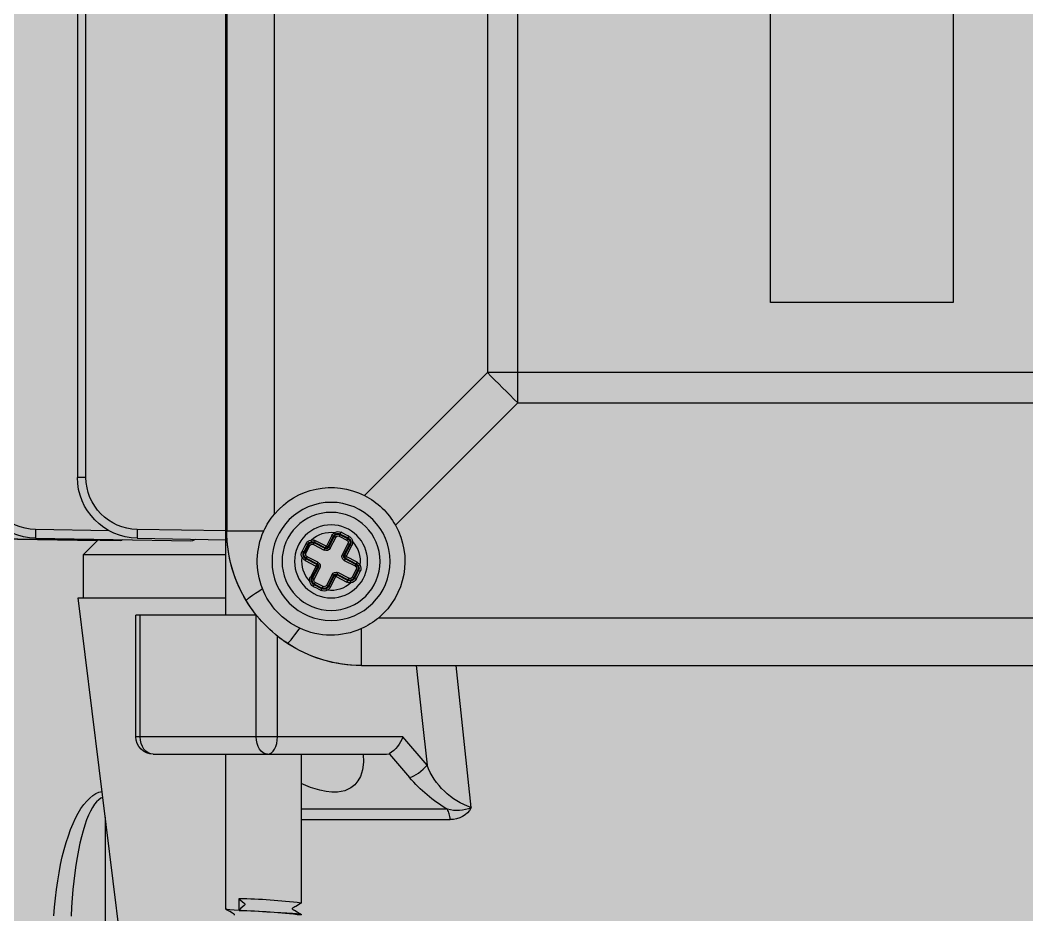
# Model space of a CAD drawing. Header units: millimetres. Extents: x -225363 to 347188, y -782467 to 813415.
# Drawn here: x 27700.3 to 27758.2, y 13016.4 to 13067.9 of the extents above; entities that cross this region are included whole.
import ezdxf

# ---------------------------------------------------------------- set-up
doc = ezdxf.new("R2010")
doc.units = ezdxf.units.MM
doc.layers.add('Xref SCN', color=8, linetype='Continuous', lineweight=0)
pattern_1 = [(197, (-1424125.8, -442865.07), (-126.479246, -237.872866), [95.25, -285.75]), (287, (-1424185.26, -442833.45), (237.872866, -126.479246), [95.25, -285.75])]

# ---------------------------------------------------------------- blocks, each defined once
blk = doc.blocks.new('Xref SCN')
at = {"layer": 'Xref SCN', "ltscale": 3}
h = blk.add_hatch(dxfattribs=at)
h.set_pattern_fill('CROSS', color=256, scale=30, angle=197)
h.set_pattern_definition(pattern_1)
edge = h.paths.add_edge_path()
edge.add_arc((2267.432, -6082.956), 1150, 110.637803, 180.385556)
edge.add_line((1117.459, -6090.695), (1124.354, -7115.455))
edge.add_arc((2274.328, -7107.717), 1150, 180.385556, 270.385556)
edge.add_line((2282.067, -8257.691), (21549.899, -8127.551))
edge.add_arc((21542.165, -6977.573), 1150.004, 270.385346, 360.440176)
edge.add_line((22692.135, -6968.738), (22692.169, -2095.909))
edge.add_arc((21542.203, -2104.748), 1150, 0.440393, 90.385556)
edge.add_line((21534.465, -954.774), (6081.873, -1059.019))
edge.add_arc((6089.609, -2208.997), 1150.004, 90.385414, 160.133168)
edge.add_arc((-23.552, -0.079), 5350, 290.637802, 340.133308, ccw=False)
edge = h.paths.add_edge_path()
edge.add_arc((21542.203, 18280.173), 1150, 0.440336, 104.369873, ccw=False)
edge.add_line((22692.169, 18289.011), (22692.169, 2403.988))
edge.add_arc((21542.203, 2395.15), 1150, -89.614444, 0.440336, ccw=False)
edge.add_line((21549.942, 1245.176), (6067.062, 1140.931))
edge.add_arc((6059.324, 2290.904), 1149.999, 200.637773, 270.385526, ccw=False)
edge.add_arc((-23.552, -0.079), 5350, 20.637803, 28.595288)
edge.add_arc((5234.302, 2862.396), 636.558, 160.1438, 208.307644, ccw=False)
edge.add_arc((7788.188, 2340.315), 3237.895, 44.330723, 166.819666, ccw=False)
edge.add_arc((13743.189, 8157.794), 5087.073, 224.330723, 255.064923)
edge.add_arc((13751.054, 8258.776), 5186.703, 255.268471, 275.82448)
edge.add_arc((13743.189, 8157.794), 5087.073, 276.028027, 352.804013)
edge.add_arc((13366.13, 8136.437), 5458.916, 353.522168, 372.961677)
edge.add_arc((13743.189, 8157.794), 5087.073, 13.679832, 75.726646)
edge.add_arc((16202.127, 17226.115), 4310.077, 184.542852, 253.768772, ccw=False)
edge.add_arc((12055.192, 16895.671), 150, 104.41774, 184.18014, ccw=False)
edge.add_line((12017.844, 17040.947), (21256.796, 19394.194))
h = blk.add_hatch(dxfattribs=at)
h.set_pattern_fill('CROSS', color=256, scale=30, angle=197)
h.set_pattern_definition(pattern_1)
edge = h.paths.add_edge_path()
edge.add_line((10158.252, 16567.292), (1851.339, 14451.443))
edge.add_arc((2136.746, 13337.423), 1150, 104.369873, 180.385556)
edge.add_line((986.773, 13329.684), (1035.387, 6105.34))
edge.add_arc((2185.361, 6113.079), 1150, 180.385556, 250.133309)
edge.add_arc((-23.552, -0.079), 5350, 54.441025, 70.133309, ccw=False)
edge.add_arc((3168.42, 4685.789), 343.181, 256.39429, 333.3422)
edge.add_arc((7788.188, 2340.315), 4837.895, 44.330723, 153.06453, ccw=False)
edge.add_arc((13743.189, 8157.794), 3487.073, 224.330723, 435.878782)
edge.add_arc((16212.731, 17236.67), 5922.692, 187.7158635, 254.1381203, ccw=False)
edge.add_arc((10541.851, 16468.338), 200, 187.63271, 187.71586, ccw=False)
edge.add_arc((10194.952, 16421.85), 150, 7.63271, 104.16209)
edge = h.paths.add_edge_path()
edge.add_arc((-13757.865, 9268.228), 1150, 104.359925, 180.440336)
edge.add_line((-14907.831, 9259.39), (-14907.831, 2149.033))
edge.add_arc((-13757.865, 2157.871), 1150, 180.440336, 270.385556)
edge.add_line((-13750.126, 1007.897), (-6128.957, 1058.86))
edge.add_arc((-6136.702, 2208.823), 1149.989, 270.385913, 340.133666)
edge.add_arc((-23.552, -0.08), 5350.001, 110.637805, 160.133312, ccw=False)
edge.add_arc((-2314.537, 6082.798), 1150, 290.637803, 360.385556)
edge.add_line((-1164.563, 6090.536), (-1205.642, 12195.067))
edge.add_arc((-2355.616, 12187.329), 1150, 0.385556, 104.359925)
edge.add_line((-2640.83, 13301.399), (-14043.079, 10382.298))
edge = h.paths.add_edge_path()
edge.add_line((-13750.103, -8364.83), (-2217.808, -8287.972))
edge.add_arc((-2225.558, -7138.01), 1149.988, 270.386102, 360.386102)
edge.add_line((-1075.596, -7130.26), (-1082.492, -6105.499))
edge.add_arc((-2232.466, -6113.237), 1150, 0.385556, 70.133309)
edge.add_arc((-23.552, -0.079), 5350, 200.637803, 250.133309, ccw=False)
edge.add_arc((-6106.429, -2291.064), 1150, 20.637803, 90.385556)
edge.add_line((-6114.167, -1141.09), (-13765.593, -1192.053))
edge.add_arc((-13757.843, -2342.015), 1149.988, 90.386136, 180.440991)
edge.add_line((-14907.797, -2350.866), (-14907.831, -7223.695))
edge.add_arc((-13757.865, -7214.856), 1150, 180.440393, 270.385556)
edge.add_arc((-13747.771, -8714.815), 349.993, 90.38185, 90.38556, ccw=False)
blk = doc.blocks.new('MB bom')
at = {"color": 8, "linetype": 'Continuous'}
for p, q in [((-199022.75, 638604.291), (-199022.75, 638721.161)), ((-199022.75, 638604.291), (-199022.75, 638694.727)), ((-199007.62, 638613.284), (-199007.62, 638690.176)), ((-199005.877, 638690.176), (-199005.877, 638613.284)), ((-199020.012, 638672.816), (-199020.011, 638605.266)), ((-198937.351, 638638.342), (-199001.851, 638638.341)), ((-199001.851, 638638.341), (-199001.851, 638627.841)), ((-199001.851, 638627.841), (-198937.351, 638627.842)), ((-199014.661, 638606.242), (-199007.62, 638613.284)), ((-199007.62, 638613.284), (-199005.877, 638613.284)), ((-199007.62, 638613.284), (-199007.403, 638613.065)), ((-199007.403, 638613.065), (-199007.185, 638612.847)), ((-199007.185, 638612.847), (-199006.968, 638612.629)), ((-199005.877, 638613.284), (-198933.324, 638613.284)), ((-199005.877, 638613.284), (-199005.877, 638611.54)), ((-199006.968, 638612.629), (-199006.75, 638612.41)), ((-199006.75, 638612.41), (-199006.532, 638612.192)), ((-199006.532, 638612.192), (-199006.313, 638611.975)), ((-199006.313, 638611.975), (-199006.095, 638611.757)), ((-199006.095, 638611.757), (-199005.877, 638611.54)), ((-199005.877, 638611.54), (-199012.957, 638604.46)), ((-198933.324, 638611.541), (-199005.877, 638611.54)), ((-199030.929, 638610.612), (-199027.304, 638610.228)), ((-199027.304, 638610.228), (-199022.75, 638609.746)), ((-199031.612, 638600.825), (-199031.612, 638609.4)), ((-199031.612, 638609.4), (-199031.531, 638609.393)), ((-199031.531, 638609.393), (-199031.45, 638609.381)), ((-199031.45, 638609.381), (-199031.372, 638609.365)), ((-199031.372, 638609.365), (-199031.296, 638609.345)), ((-199031.296, 638609.345), (-199031.223, 638609.322)), ((-199031.223, 638609.322), (-199031.154, 638609.296)), ((-199031.154, 638609.296), (-199031.088, 638609.266)), ((-199031.088, 638609.266), (-199031.027, 638609.233)), ((-199031.027, 638609.233), (-199031.027, 638600.825)), ((-199029.027, 638607.446), (-199028.938, 638607.582)), ((-199028.938, 638607.582), (-199028.837, 638607.716)), ((-199028.837, 638607.716), (-199028.725, 638607.843)), ((-199028.725, 638607.843), (-199028.606, 638607.96)), ((-199028.606, 638607.96), (-199028.484, 638608.064)), ((-199025.742, 638607.769), (-199028.484, 638608.064)), ((-199028.484, 638608.064), (-199026.851, 638606.663)), ((-199022.75, 638607.448), (-199025.742, 638607.769)), ((-199029.191, 638607.06), (-199029.155, 638607.181)), ((-199027.851, 638605.905), (-199029.191, 638607.06)), ((-199029.155, 638607.181), (-199029.1, 638607.311)), ((-199029.1, 638607.311), (-199029.027, 638607.446)), ((-199026.851, 638606.663), (-199026.851, 638599.458)), ((-199027.829, 638605.887), (-199027.851, 638605.905)), ((-199027.851, 638605.735), (-199027.829, 638605.887)), ((-199027.851, 638598.884), (-199027.851, 638605.735)), ((-199029.145, 638604.226), (-199029.395, 638604.09)), ((-199028.751, 638604.348), (-199029.145, 638604.226)), ((-199028.315, 638604.398), (-199028.751, 638604.348)), ((-199027.851, 638604.383), (-199028.315, 638604.398)), ((-199022.75, 638604.291), (-199020.623, 638604.291)), ((-199017.28, 638604.118), (-199017.725, 638603.889)), ((-199017.597, 638604.075), (-199017.329, 638604.215)), ((-199017.329, 638604.215), (-199017.32, 638604.197)), ((-199017.32, 638604.197), (-199017.311, 638604.18)), ((-199017.311, 638604.18), (-199017.303, 638604.164)), ((-199017.303, 638604.164), (-199017.296, 638604.15)), ((-199017.296, 638604.15), (-199017.289, 638604.137)), ((-199017.289, 638604.137), (-199017.285, 638604.128)), ((-199017.285, 638604.128), (-199017.282, 638604.121)), ((-199017.282, 638604.121), (-199017.28, 638604.118)), ((-199017.26, 638604.078), (-199017.28, 638604.118)), ((-199016.966, 638604.206), (-199017.012, 638604.117)), ((-199029.794, 638603.686), (-199029.957, 638603.334)), ((-199029.614, 638603.911), (-199029.794, 638603.686)), ((-199029.395, 638604.09), (-199029.614, 638603.911)), ((-199017.978, 638603.686), (-199017.88, 638603.671)), ((-199017.81, 638603.516), (-199017.85, 638603.496)), ((-199017.81, 638603.516), (-199017.722, 638603.562)), ((-199017.489, 638602.892), (-199017.81, 638603.516)), ((-199017.776, 638603.985), (-199017.597, 638604.075)), ((-199017.776, 638603.985), (-199017.767, 638603.967)), ((-199017.767, 638603.967), (-199017.758, 638603.95)), ((-199017.758, 638603.95), (-199017.749, 638603.934)), ((-199017.749, 638603.934), (-199017.742, 638603.92)), ((-199017.742, 638603.92), (-199017.735, 638603.908)), ((-199017.735, 638603.908), (-199017.73, 638603.898)), ((-199017.73, 638603.898), (-199017.726, 638603.892)), ((-199017.726, 638603.892), (-199017.725, 638603.889)), ((-199017.704, 638603.849), (-199017.725, 638603.889)), ((-199017.722, 638603.562), (-199017.4, 638602.938)), ((-199017.704, 638603.849), (-199017.26, 638604.078)), ((-199017.704, 638603.849), (-199017.658, 638603.76)), ((-199017.214, 638603.989), (-199017.658, 638603.76)), ((-199017.26, 638604.078), (-199017.214, 638603.989)), ((-199016.927, 638603.972), (-199017.016, 638603.926)), ((-199016.694, 638603.302), (-199017.016, 638603.926)), ((-199016.927, 638603.972), (-199016.887, 638603.992)), ((-199016.927, 638603.972), (-199016.606, 638603.348)), ((-199016.798, 638604.038), (-199016.887, 638603.992)), ((-199016.565, 638603.368), (-199016.887, 638603.992)), ((-199016.798, 638604.038), (-199016.477, 638603.414)), ((-199016.465, 638603.41), (-199015.842, 638603.732)), ((-199015.796, 638603.643), (-199016.42, 638603.322)), ((-199016.399, 638603.282), (-199015.775, 638603.603)), ((-199015.729, 638603.515), (-199016.353, 638603.193)), ((-199015.796, 638603.643), (-199015.842, 638603.732)), ((-199015.775, 638603.603), (-199015.796, 638603.643)), ((-199015.729, 638603.515), (-199015.775, 638603.603)), ((-199015.623, 638603.673), (-199015.61, 638603.772)), ((-199015.443, 638603.497), (-199015.403, 638603.518)), ((-199015.403, 638603.518), (-199015.4, 638603.519)), ((-199015.174, 638603.073), (-199015.403, 638603.518)), ((-199015.4, 638603.519), (-199015.393, 638603.523)), ((-199015.393, 638603.523), (-199015.384, 638603.528)), ((-199015.384, 638603.528), (-199015.372, 638603.535)), ((-199015.372, 638603.535), (-199015.357, 638603.542)), ((-199015.357, 638603.542), (-199015.341, 638603.551)), ((-199015.341, 638603.551), (-199015.324, 638603.56)), ((-199015.324, 638603.56), (-199015.307, 638603.569)), ((-199015.307, 638603.569), (-199015.216, 638603.39)), ((-199029.957, 638603.334), (-199030.038, 638602.912)), ((-199017.939, 638603.45), (-199017.85, 638603.496)), ((-199017.617, 638602.826), (-199017.939, 638603.45)), ((-199017.85, 638603.496), (-199017.529, 638602.872)), ((-199017.489, 638602.892), (-199017.4, 638602.938)), ((-199016.606, 638603.348), (-199016.694, 638603.302)), ((-199016.606, 638603.348), (-199016.565, 638603.368)), ((-199016.477, 638603.414), (-199016.565, 638603.368)), ((-199016.465, 638603.41), (-199016.42, 638603.322)), ((-199016.399, 638603.282), (-199016.42, 638603.322)), ((-199016.399, 638603.282), (-199016.353, 638603.193)), ((-199015.531, 638603.451), (-199015.443, 638603.497)), ((-199015.302, 638603.007), (-199015.531, 638603.451)), ((-199015.443, 638603.497), (-199015.214, 638603.053)), ((-199015.302, 638603.007), (-199015.214, 638603.053)), ((-199015.216, 638603.39), (-199015.076, 638603.122)), ((-199015.214, 638603.053), (-199015.174, 638603.073)), ((-199015.174, 638603.073), (-199015.17, 638603.075)), ((-199015.17, 638603.075), (-199015.164, 638603.078)), ((-199015.164, 638603.078), (-199015.154, 638603.082)), ((-199015.154, 638603.082), (-199015.142, 638603.089)), ((-199015.142, 638603.089), (-199015.127, 638603.096)), ((-199015.127, 638603.096), (-199015.111, 638603.104)), ((-199015.111, 638603.104), (-199015.094, 638603.113)), ((-199015.094, 638603.113), (-199015.076, 638603.122)), ((-199030.038, 638602.912), (-199030.043, 638602.594)), ((-199030.043, 638602.594), (-199030.008, 638602.252)), ((-199018.245, 638602.493), (-199017.621, 638602.815)), ((-199018.245, 638602.493), (-199018.199, 638602.404)), ((-199017.575, 638602.726), (-199018.199, 638602.404)), ((-199018.179, 638602.364), (-199018.199, 638602.404)), ((-199018.179, 638602.364), (-199017.555, 638602.686)), ((-199018.179, 638602.364), (-199018.133, 638602.276)), ((-199017.509, 638602.597), (-199018.133, 638602.276)), ((-199017.621, 638602.815), (-199017.575, 638602.726)), ((-199017.617, 638602.826), (-199017.529, 638602.872)), ((-199017.555, 638602.686), (-199017.575, 638602.726)), ((-199017.555, 638602.686), (-199017.509, 638602.597)), ((-199017.489, 638602.892), (-199017.529, 638602.872)), ((-199015.989, 638602.487), (-199015.366, 638602.809)), ((-199015.989, 638602.487), (-199015.944, 638602.399)), ((-199015.32, 638602.72), (-199015.944, 638602.399)), ((-199015.944, 638602.399), (-199015.923, 638602.358)), ((-199015.923, 638602.358), (-199015.299, 638602.68)), ((-199015.923, 638602.358), (-199015.877, 638602.27)), ((-199015.254, 638602.591), (-199015.877, 638602.27)), ((-199015.366, 638602.809), (-199015.32, 638602.72)), ((-199015.32, 638602.72), (-199015.299, 638602.68)), ((-199015.299, 638602.68), (-199015.254, 638602.591)), ((-199015.175, 638602.803), (-199015.087, 638602.757)), ((-199030.008, 638602.252), (-199029.935, 638601.892)), ((-199029.935, 638601.892), (-199029.766, 638601.351)), ((-199018.422, 638601.963), (-199018.404, 638601.972)), ((-199018.282, 638601.695), (-199018.422, 638601.963)), ((-199018.415, 638602.322), (-199018.326, 638602.277)), ((-199018.404, 638601.972), (-199018.387, 638601.98)), ((-199018.387, 638601.98), (-199018.371, 638601.989)), ((-199018.371, 638601.989), (-199018.357, 638601.996)), ((-199018.357, 638601.996), (-199018.344, 638602.002)), ((-199018.344, 638602.002), (-199018.335, 638602.007)), ((-199018.335, 638602.007), (-199018.328, 638602.01)), ((-199018.328, 638602.01), (-199018.325, 638602.011)), ((-199018.285, 638602.032), (-199018.325, 638602.011)), ((-199018.325, 638602.011), (-199018.096, 638601.567)), ((-199018.285, 638602.032), (-199018.196, 638602.077)), ((-199018.056, 638601.587), (-199018.285, 638602.032)), ((-199018.196, 638602.077), (-199017.967, 638601.633)), ((-199017.769, 638601.57), (-199017.145, 638601.891)), ((-199017.099, 638601.803), (-199017.723, 638601.481)), ((-199017.145, 638601.891), (-199017.099, 638601.803)), ((-199017.099, 638601.803), (-199017.079, 638601.763)), ((-199016.804, 638601.783), (-199016.893, 638601.737)), ((-199016.804, 638601.783), (-199016.483, 638601.159)), ((-199016.098, 638602.146), (-199016.01, 638602.192)), ((-199015.777, 638601.523), (-199016.098, 638602.146)), ((-199016.01, 638602.192), (-199015.97, 638602.213)), ((-199016.01, 638602.192), (-199015.688, 638601.568)), ((-199015.97, 638602.213), (-199015.881, 638602.258)), ((-199015.648, 638601.589), (-199015.97, 638602.213)), ((-199015.881, 638602.258), (-199015.559, 638601.635)), ((-199029.766, 638601.351), (-199029.547, 638600.825)), ((-199018.191, 638601.516), (-199018.282, 638601.695)), ((-199018.191, 638601.516), (-199018.174, 638601.525)), ((-199018.174, 638601.525), (-199018.157, 638601.534)), ((-199018.157, 638601.534), (-199018.141, 638601.542)), ((-199018.141, 638601.542), (-199018.127, 638601.55)), ((-199018.127, 638601.55), (-199018.115, 638601.556)), ((-199018.115, 638601.556), (-199018.105, 638601.561)), ((-199018.105, 638601.561), (-199018.099, 638601.565)), ((-199018.099, 638601.565), (-199018.096, 638601.567)), ((-199018.056, 638601.587), (-199018.096, 638601.567)), ((-199018.056, 638601.587), (-199017.967, 638601.633)), ((-199017.895, 638601.313), (-199017.88, 638601.412)), ((-199017.723, 638601.481), (-199017.769, 638601.57)), ((-199017.723, 638601.481), (-199017.703, 638601.441)), ((-199017.703, 638601.441), (-199017.079, 638601.763)), ((-199017.657, 638601.352), (-199017.703, 638601.441)), ((-199017.033, 638601.674), (-199017.657, 638601.352)), ((-199017.079, 638601.763), (-199017.033, 638601.674)), ((-199016.933, 638601.716), (-199017.022, 638601.67)), ((-199016.7, 638601.047), (-199017.022, 638601.67)), ((-199016.893, 638601.737), (-199016.933, 638601.716)), ((-199016.933, 638601.716), (-199016.611, 638601.092)), ((-199016.571, 638601.113), (-199016.893, 638601.737)), ((-199016.284, 638601.095), (-199015.84, 638601.324)), ((-199015.794, 638601.236), (-199016.239, 638601.007)), ((-199016.218, 638600.967), (-199015.774, 638601.196)), ((-199015.84, 638601.324), (-199015.794, 638601.236)), ((-199015.794, 638601.236), (-199015.774, 638601.196)), ((-199015.777, 638601.523), (-199015.688, 638601.568)), ((-199015.774, 638601.196), (-199015.772, 638601.193)), ((-199015.688, 638601.568), (-199015.648, 638601.589)), ((-199015.648, 638601.589), (-199015.559, 638601.635)), ((-199015.618, 638601.415), (-199015.52, 638601.401)), ((-199037.107, 638600.816), (-199037.095, 638600.811)), ((-199037.092, 638600.824), (-199037.103, 638600.825)), ((-199037.095, 638600.811), (-199037.075, 638600.725)), ((-199037.095, 638600.811), (-199037.094, 638600.806)), ((-199037.082, 638600.82), (-199037.092, 638600.824)), ((-199037.073, 638600.814), (-199037.082, 638600.82)), ((-199037.075, 638600.725), (-199037.053, 638600.558)), ((-199037.066, 638600.806), (-199037.073, 638600.814)), ((-199037.046, 638600.772), (-199037.066, 638600.806)), ((-199037.008, 638600.708), (-199037.046, 638600.772)), ((-199036.941, 638600.595), (-199037.008, 638600.708)), ((-199036.53, 638600.661), (-199036.617, 638600.51)), ((-199036.478, 638600.747), (-199036.53, 638600.661)), ((-199036.434, 638600.815), (-199036.478, 638600.747)), ((-199036.421, 638600.822), (-199036.434, 638600.815)), ((-199036.407, 638600.825), (-199036.421, 638600.822)), ((-199036.408, 638600.816), (-199036.395, 638600.811)), ((-199027.851, 638600.825), (-199036.407, 638600.825)), ((-199036.395, 638600.811), (-199036.393, 638600.805)), ((-199020.799, 638600.589), (-199020.597, 638600.735)), ((-199016.611, 638601.092), (-199016.7, 638601.047)), ((-199016.571, 638601.113), (-199016.611, 638601.092)), ((-199016.483, 638601.159), (-199016.571, 638601.113)), ((-199016.485, 638600.966), (-199016.531, 638600.878)), ((-199016.284, 638601.095), (-199016.239, 638601.007)), ((-199016.239, 638601.007), (-199016.218, 638600.967)), ((-199016.218, 638600.967), (-199016.217, 638600.963)), ((-199016.217, 638600.963), (-199016.214, 638600.957)), ((-199016.214, 638600.957), (-199016.209, 638600.947)), ((-199016.209, 638600.947), (-199016.203, 638600.935)), ((-199016.203, 638600.935), (-199016.195, 638600.92)), ((-199016.195, 638600.92), (-199016.187, 638600.904)), ((-199016.187, 638600.904), (-199016.179, 638600.887)), ((-199016.179, 638600.887), (-199016.17, 638600.87)), ((-199015.901, 638601.01), (-199016.17, 638600.87)), ((-199015.723, 638601.1), (-199015.901, 638601.01)), ((-199015.772, 638601.193), (-199015.768, 638601.186)), ((-199015.768, 638601.186), (-199015.763, 638601.177)), ((-199015.763, 638601.177), (-199015.757, 638601.165)), ((-199015.757, 638601.165), (-199015.749, 638601.15)), ((-199015.749, 638601.15), (-199015.741, 638601.134)), ((-199015.741, 638601.134), (-199015.732, 638601.117)), ((-199015.732, 638601.117), (-199015.723, 638601.1)), ((-199037.053, 638600.558), (-199037.03, 638600.312)), ((-199037.03, 638600.312), (-199037.007, 638599.999)), ((-199036.844, 638600.428), (-199036.941, 638600.595)), ((-199036.814, 638600.377), (-199036.844, 638600.428)), ((-199036.808, 638600.367), (-199036.814, 638600.377)), ((-199036.803, 638600.357), (-199036.808, 638600.367)), ((-199036.793, 638600.339), (-199036.803, 638600.357)), ((-199036.767, 638600.31), (-199036.793, 638600.339)), ((-199036.744, 638600.309), (-199036.767, 638600.31)), ((-199036.725, 638600.321), (-199036.744, 638600.309)), ((-199036.707, 638600.355), (-199036.725, 638600.321)), ((-199036.683, 638600.397), (-199036.707, 638600.355)), ((-199036.653, 638600.449), (-199036.683, 638600.397)), ((-199036.617, 638600.51), (-199036.653, 638600.449)), ((-199021.47, 638600.025), (-199021.463, 638600.049)), ((-199021.463, 638600.049), (-199021.425, 638600.093)), ((-199021.425, 638600.093), (-199021.357, 638600.156)), ((-199021.357, 638600.156), (-199021.259, 638600.239)), ((-199021.259, 638600.239), (-199021.132, 638600.34)), ((-199021.132, 638600.34), (-199020.978, 638600.457)), ((-199020.978, 638600.457), (-199020.799, 638600.589)), ((-199037.007, 638599.999), (-199036.985, 638599.64)), ((-199036.985, 638599.64), (-199036.965, 638599.257)), ((-199027.046, 638599.447), (-199026.851, 638599.458)), ((-199026.851, 638599.458), (-199021.058, 638599.458)), ((-199026.851, 638599.458), (-199026.851, 638598.235)), ((-199036.965, 638599.257), (-199036.944, 638598.842)), ((-199027.851, 638598.884), (-199027.832, 638598.996)), ((-199027.851, 638598.884), (-199027.832, 638598.758)), ((-199027.851, 638592.31), (-199027.851, 638598.884)), ((-199027.832, 638598.996), (-199027.775, 638599.104)), ((-199027.775, 638599.104), (-199027.682, 638599.203)), ((-199027.682, 638599.203), (-199027.558, 638599.29)), ((-199027.558, 638599.29), (-199027.406, 638599.361)), ((-199027.406, 638599.361), (-199027.233, 638599.414)), ((-199027.233, 638599.414), (-199027.046, 638599.447)), ((-199014.025, 638599.28), (-198925.176, 638599.28)), ((-199036.944, 638598.842), (-199036.921, 638598.409)), ((-199036.921, 638598.409), (-199036.898, 638597.983)), ((-199027.832, 638598.758), (-199027.775, 638598.636)), ((-199027.775, 638598.636), (-199027.682, 638598.523)), ((-199027.682, 638598.523), (-199027.558, 638598.425)), ((-199027.558, 638598.425), (-199027.406, 638598.344)), ((-199027.406, 638598.344), (-199027.233, 638598.284)), ((-199018.585, 638598.186), (-199018.457, 638598.376)), ((-199018.457, 638598.376), (-199018.315, 638598.59)), ((-199015, 638596.541), (-199015, 638598.668)), ((-199036.898, 638597.983), (-199036.875, 638597.589)), ((-199027.233, 638598.284), (-199027.046, 638598.247)), ((-199027.046, 638598.247), (-199026.851, 638598.235)), ((-199026.851, 638598.235), (-199026.851, 638591.55)), ((-199026.851, 638598.235), (-199019.851, 638598.235)), ((-199019.851, 638598.247), (-199019.851, 638598.235)), ((-199019.851, 638598.235), (-199019.851, 638591.55)), ((-199018.938, 638597.706), (-199018.876, 638597.78)), ((-199018.876, 638597.78), (-199018.796, 638597.886)), ((-199018.796, 638597.886), (-199018.698, 638598.021)), ((-199018.698, 638598.021), (-199018.585, 638598.186)), ((-199036.875, 638597.589), (-199036.855, 638597.246)), ((-199036.855, 638597.246), (-199036.835, 638596.956)), ((-199036.848, 638597.247), (-199036.851, 638597.246)), ((-199036.851, 638597.246), (-199036.155, 638597.246)), ((-199036.833, 638597.249), (-199036.848, 638597.247)), ((-199036.821, 638597.255), (-199036.833, 638597.249)), ((-199036.809, 638597.266), (-199036.821, 638597.255)), ((-199036.794, 638597.283), (-199036.809, 638597.266)), ((-199036.77, 638597.31), (-199036.794, 638597.283)), ((-199036.73, 638597.354), (-199036.77, 638597.31)), ((-199036.665, 638597.427), (-199036.73, 638597.354)), ((-199036.562, 638597.542), (-199036.665, 638597.427)), ((-199036.536, 638597.571), (-199036.562, 638597.542)), ((-199036.524, 638597.577), (-199036.536, 638597.571)), ((-199036.511, 638597.58), (-199036.524, 638597.577)), ((-199036.496, 638597.581), (-199036.511, 638597.58)), ((-199036.482, 638597.578), (-199036.496, 638597.581)), ((-199036.47, 638597.572), (-199036.482, 638597.578)), ((-199036.459, 638597.561), (-199036.47, 638597.572)), ((-199036.422, 638597.52), (-199036.459, 638597.561)), ((-199036.35, 638597.439), (-199036.422, 638597.52)), ((-199036.223, 638597.297), (-199036.35, 638597.439)), ((-199036.191, 638597.261), (-199036.223, 638597.297)), ((-199036.182, 638597.254), (-199036.191, 638597.261)), ((-199036.169, 638597.249), (-199036.182, 638597.254)), ((-199036.155, 638597.246), (-199036.169, 638597.249)), ((-199019.004, 638597.656), (-199018.981, 638597.664)), ((-199018.981, 638597.664), (-199018.938, 638597.706)), ((-199037.116, 638596.991), (-199037.092, 638596.991)), ((-199037.092, 638596.991), (-199037.067, 638596.962)), ((-199037.067, 638596.962), (-199037.057, 638596.945)), ((-199037.057, 638596.945), (-199037.052, 638596.935)), ((-199037.052, 638596.935), (-199037.046, 638596.925)), ((-199037.046, 638596.925), (-199037.016, 638596.874)), ((-199037.016, 638596.874), (-199036.919, 638596.707)), ((-199036.919, 638596.707), (-199036.851, 638596.593)), ((-199036.851, 638596.593), (-199036.813, 638596.53)), ((-199036.835, 638596.956), (-199036.812, 638596.72)), ((-199036.812, 638596.72), (-199036.789, 638596.559)), ((-199036.813, 638596.53), (-199036.793, 638596.496)), ((-199036.793, 638596.496), (-199036.786, 638596.488)), ((-199036.789, 638596.559), (-199036.766, 638596.482)), ((-199036.786, 638596.488), (-199036.778, 638596.482)), ((-199036.778, 638596.482), (-199036.768, 638596.477)), ((-199036.768, 638596.477), (-199036.757, 638596.475)), ((-199036.766, 638596.482), (-199036.757, 638596.485)), ((-199036.757, 638596.475), (-199027.851, 638596.475)), ((-199019.851, 638596.475), (-198914.151, 638596.475)), ((-199018.851, 638587.991), (-199018.851, 638596.475)), ((-199016.351, 638588.291), (-199016.351, 638596.475)), ((-199015.411, 638591.38), (-199015.5, 638596.475)), ((-198924.2, 638596.542), (-199015, 638596.541)), ((-199015, 638596.475), (-199014.911, 638591.38)), ((-199015.567, 638594.467), (-199015.541, 638594.582)), ((-199015.411, 638585.53), (-199015.567, 638594.467)), ((-199015.541, 638594.582), (-199015.469, 638594.73)), ((-199027.851, 638592.31), (-199027.832, 638592.162)), ((-199027.832, 638592.162), (-199027.775, 638592.019)), ((-199027.775, 638592.019), (-199027.682, 638591.888)), ((-199027.682, 638591.888), (-199027.558, 638591.772)), ((-199027.558, 638591.772), (-199027.406, 638591.678)), ((-199027.406, 638591.678), (-199027.233, 638591.608)), ((-199027.233, 638591.608), (-199027.046, 638591.564)), ((-199027.046, 638591.564), (-199026.851, 638591.55)), ((-199026.851, 638591.55), (-199026.851, 638591.31)), ((-199026.851, 638591.55), (-199019.851, 638591.55)), ((-199019.851, 638591.55), (-199019.851, 638591.31)), ((-199015.401, 638591.379), (-199015.411, 638591.38)), ((-199015.373, 638591.378), (-199015.401, 638591.379)), ((-199015.327, 638591.377), (-199015.373, 638591.378)), ((-199015.264, 638591.377), (-199015.327, 638591.377)), ((-199015.189, 638591.377), (-199015.264, 638591.377)), ((-199015.102, 638591.378), (-199015.189, 638591.377)), ((-199015.008, 638591.379), (-199015.102, 638591.378)), ((-199014.911, 638591.38), (-199015.008, 638591.379)), ((-199041.473, 638590.768), (-199018.851, 638587.991)), ((-199026.851, 638591.31), (-199019.851, 638591.31)), ((-199015.552, 638590.426), (-199015.531, 638590.484)), ((-199015.411, 638582.33), (-199015.552, 638590.426)), ((-199015.531, 638590.484), (-199015.498, 638590.535)), ((-199014.985, 638589.767), (-199014.911, 638585.53)), ((-199031.478, 638589.541), (-199042.651, 638589.541)), ((-199030.588, 638589.044), (-199030.736, 638588.923)), ((-199030.473, 638589.167), (-199030.588, 638589.044)), ((-199030.39, 638589.291), (-199030.473, 638589.167)), ((-199030.344, 638589.402), (-199030.39, 638589.291)), ((-199030.125, 638589.001), (-199030.045, 638589.18)), ((-199030.045, 638589.18), (-199029.998, 638589.36)), ((-199029.998, 638589.36), (-199029.998, 638589.36)), ((-199016.351, 638588.291), (-199015.548, 638589.094)), ((-199015.548, 638589.096), (-199015.53, 638589.115)), ((-199015.411, 638581.23), (-199015.548, 638589.096)), ((-199015.53, 638589.115), (-199015.529, 638589.116)), ((-199031.636, 638588.47), (-199031.933, 638588.366)), ((-199031.366, 638588.578), (-199031.636, 638588.47)), ((-199031.126, 638588.69), (-199031.366, 638588.578)), ((-199030.915, 638588.805), (-199031.126, 638588.69)), ((-199030.736, 638588.923), (-199030.915, 638588.805)), ((-199030.754, 638588.31), (-199030.552, 638588.477)), ((-199030.552, 638588.477), (-199030.379, 638588.649)), ((-199030.379, 638588.649), (-199030.236, 638588.823)), ((-199030.236, 638588.823), (-199030.125, 638589.001)), ((-199033.798, 638587.923), (-199034.236, 638587.853)), ((-199033.38, 638588), (-199033.798, 638587.923)), ((-199032.983, 638588.083), (-199033.38, 638588)), ((-199032.608, 638588.172), (-199032.983, 638588.083)), ((-199032.258, 638588.266), (-199032.608, 638588.172)), ((-199031.933, 638588.366), (-199032.258, 638588.266)), ((-199031.534, 638587.837), (-199031.247, 638587.989)), ((-199031.247, 638587.989), (-199030.986, 638588.147)), ((-199030.986, 638588.147), (-199030.754, 638588.31)), ((-199018.851, 638588.291), (-199016.351, 638588.291)), ((-199011.911, 638588.433), (-198919.79, 638588.433)), ((-199011.911, 638588.433), (-199011.911, 638587.941)), ((-198919.79, 638587.941), (-199011.911, 638587.941)), ((-199036.657, 638587.604), (-199037.173, 638587.577)), ((-199036.148, 638587.639), (-199036.657, 638587.604)), ((-199035.65, 638587.682), (-199036.148, 638587.639)), ((-199035.164, 638587.732), (-199035.65, 638587.682)), ((-199034.692, 638587.789), (-199035.164, 638587.732)), ((-199034.236, 638587.853), (-199034.692, 638587.789)), ((-199033.343, 638587.18), (-199032.936, 638587.296)), ((-199032.936, 638587.296), (-199032.551, 638587.42)), ((-199032.551, 638587.42), (-199032.187, 638587.552)), ((-199032.187, 638587.552), (-199031.848, 638587.691)), ((-199031.848, 638587.691), (-199031.534, 638587.837)), ((-199036.143, 638586.677), (-199035.643, 638586.736)), ((-199035.643, 638586.736), (-199035.153, 638586.806)), ((-199035.153, 638586.806), (-199034.677, 638586.885)), ((-199034.677, 638586.885), (-199034.215, 638586.974)), ((-199034.215, 638586.974), (-199033.77, 638587.072)), ((-199033.77, 638587.072), (-199033.343, 638587.18)), ((-199037.172, 638586.59), (-199036.654, 638586.628)), ((-199036.654, 638586.628), (-199036.143, 638586.677)), ((-199015.401, 638585.529), (-199015.411, 638585.53)), ((-199015.373, 638585.528), (-199015.401, 638585.529)), ((-199015.327, 638585.527), (-199015.373, 638585.528)), ((-199015.264, 638585.527), (-199015.327, 638585.527)), ((-199015.189, 638585.527), (-199015.264, 638585.527)), ((-199015.102, 638585.528), (-199015.189, 638585.527)), ((-199015.008, 638585.529), (-199015.102, 638585.528)), ((-199014.911, 638585.53), (-199015.008, 638585.529))]:
    blk.add_line(p, q, dxfattribs=at)
for radius in [3.4, 2.823, 2.101]:
    blk.add_circle((-199016.751, 638602.541), radius, dxfattribs=at)
for centre, radius, start, end in [((-199030.333, 638609.478), 1.282, 117.70534, 183.45065), ((-199028.973, 638609.78), 2.126, 156.94067, 194.90796), ((-199027, 638611.934), 4.145, 198.59568, 249.01931), ((-199023.771, 638613.502), 8.419, 210.46714, 229.9201), ((-199026.362, 638605.043), 1.693, 106.78041, 150.07837), ((-199016.75, 638602.541), 4.25, 60.55891, 140.12168), ((-199016.75, 638602.541), 4.25, 26.83207, 60.55891), ((-199016.75, 638602.541), 4.25, 140.12168, 155.69301), ((-199015.001, 638604.291), 7.749, 180, 216.98179), ((-199015, 638604.291), 7.749, 180, 213.39961), ((-199016.75, 638602.541), 4.25, 155.69301, 205.14792), ((-199017.155, 638603.886), 0.372, 59.32725, 117.78646), ((-199017.146, 638603.857), 0.293, 62.68424, 117.21343), ((-199017.147, 638603.858), 0.247, 27.27299, 117.27299), ((-199017.147, 638603.858), 0.292, 27.27299, 62.49728), ((-199016.751, 638602.541), 1.678, 47.16754, 97.34982), ((-199017.147, 638603.858), 0.392, 27.27299, 62.49728), ((-199016.75, 638602.541), 4.25, 309.87899, 26.83207), ((-199016.751, 638602.541), 1.678, 137.00357, 187.51532), ((-199017.591, 638603.629), 0.392, 171.70528, 207.27299), ((-199017.61, 638603.654), 0.37, 116.59063, 175.04308), ((-199017.591, 638603.629), 0.292, 171.70528, 207.27299), ((-199017.591, 638603.629), 0.292, 117.24127, 171.61038), ((-199017.591, 638603.629), 0.247, 117.27299, 207.27299), ((-199017.591, 638603.629), 0.147, 117.27299, 207.27299), ((-199017.147, 638603.858), 0.147, 27.27299, 117.27299), ((-199015.662, 638603.384), 0.392, 82.3505, 117.27299), ((-199015.662, 638603.384), 0.292, 82.3505, 117.27299), ((-199015.662, 638603.384), 0.247, 27.27299, 117.27299), ((-199015.662, 638603.384), 0.147, 27.27299, 117.27299), ((-199015.663, 638603.384), 0.292, 27.24202, 82.24976), ((-199015.638, 638603.403), 0.37, 26.59558, 85.71768), ((-199017.625, 638602.822), 0.253, 297.27299, 27.27299), ((-199016.469, 638603.418), 0.253, 207.27299, 297.27299), ((-199016.469, 638603.418), 0.153, 207.27299, 297.27299), ((-199016.469, 638603.418), 0.108, 207.27299, 297.27299), ((-199016.469, 638603.418), 0.00837, 207.27299, 297.27299), ((-199015.433, 638602.94), 0.147, 297.27299, 27.27299), ((-199015.433, 638602.94), 0.247, 297.27299, 27.27299), ((-199015.434, 638602.939), 0.293, 332.38604, 27.21415), ((-199015.406, 638602.948), 0.372, 329.00634, 27.77238), ((-199018.065, 638602.145), 0.392, 117.27299, 153.14806), ((-199018.065, 638602.145), 0.292, 117.27299, 153.14806), ((-199018.065, 638602.145), 0.247, 117.27299, 207.27299), ((-199017.625, 638602.822), 0.00837, 297.27299, 27.27299), ((-199017.625, 638602.822), 0.108, 297.27299, 27.27299), ((-199017.625, 638602.822), 0.153, 297.27299, 27.27299), ((-199015.874, 638602.262), 0.253, 117.27299, 207.27299), ((-199015.874, 638602.262), 0.153, 117.27299, 207.27299), ((-199015.874, 638602.262), 0.108, 117.27299, 207.27299), ((-199016.751, 638602.541), 1.678, 317.19617, 7.37845), ((-199015.433, 638602.94), 0.292, 297.27299, 332.19549), ((-199015.433, 638602.94), 0.392, 297.27299, 332.19549), ((-199018.093, 638602.136), 0.372, 150.00973, 207.78974), ((-199018.064, 638602.145), 0.293, 153.32952, 207.2139), ((-199018.065, 638602.145), 0.147, 117.27299, 207.27299), ((-199017.029, 638601.667), 0.253, 27.27299, 117.27299), ((-199017.029, 638601.667), 0.153, 27.27299, 117.27299), ((-199015.874, 638602.262), 0.00837, 117.27299, 207.27299), ((-199017.861, 638601.681), 0.37, 206.57716, 264.71535), ((-199017.836, 638601.701), 0.292, 207.24242, 261.30613), ((-199017.836, 638601.7), 0.247, 207.27299, 297.27299), ((-199017.836, 638601.7), 0.147, 207.27299, 297.27299), ((-199017.836, 638601.7), 0.392, 261.39793, 297.27299), ((-199016.751, 638602.541), 1.678, 227.03067, 277.54242), ((-199017.836, 638601.7), 0.292, 261.39793, 297.27299), ((-199017.029, 638601.667), 0.108, 27.27299, 117.27299), ((-199017.029, 638601.667), 0.00837, 27.27299, 117.27299), ((-199015.907, 638601.455), 0.147, 297.27299, 27.27299), ((-199015.907, 638601.455), 0.247, 297.27299, 27.27299), ((-199015.908, 638601.456), 0.292, 297.24317, 351.95112), ((-199015.888, 638601.431), 0.37, 296.58199, 355.39627), ((-199015.907, 638601.455), 0.292, 352.04871, 27.27299), ((-199015.907, 638601.455), 0.392, 352.04871, 27.27299), ((-199073.153, 638596.476), 36.31, 1.21507, 6.86303), ((-199072.262, 638596.487), 36.115, 1.20482, 6.88363), ((-199016.75, 638602.541), 4.25, 205.14792, 248.38417), ((-199016.352, 638601.226), 0.392, 207.27299, 242.84071), ((-199016.352, 638601.226), 0.292, 207.27299, 242.84071), ((-199016.352, 638601.226), 0.247, 207.27299, 297.27299), ((-199016.343, 638601.199), 0.372, 239.68265, 297.77562), ((-199016.352, 638601.227), 0.293, 243.02578, 297.21455), ((-199016.352, 638601.226), 0.147, 207.27299, 297.27299), ((-199015, 638604.291), 7.749, 213.39961, 238.89232), ((-199016.75, 638602.541), 4.25, 294.30766, 309.87899), ((-199016.75, 638602.541), 4.25, 248.38417, 294.30766), ((-199015.001, 638604.291), 7.749, 233.82269, 270), ((-199015, 638604.291), 7.749, 238.89232, 270.00033), ((-199026.851, 638592.31), 1, 180, 270), ((-199011.911, 638591.441), 3.5, 181, 270), ((-199011.911, 638591.433), 3, 181, 270), ((-199011.911, 638585.591), 3.5, 181, 270), ((-199011.911, 638585.583), 3, 181, 270)]:
    blk.add_arc(centre, radius, start, end, dxfattribs=at)
blk = doc.blocks.new('PMBCB')
h = blk.add_hatch()
h.set_pattern_fill('BTCT2', color=8, scale=30, pattern_type=2)
h.set_pattern_definition([(50, (-27194.2, -11189.96), (215.17805, -18.8256), [22.5, -247.5]), (355, (-27194.2, -11189.96), (-41.6254, 225.6576), [18, -198]), (100.4514, (-27176.26, -11191.53), (173.5528, 206.8319), [19.122, -210.3426]), (46.1842, (-27194.2, -11129.96), (320.1723, -49.6557), [33.75, -371.25]), (96.6356, (-27167.5, -11134.1), (280.3988, 292.2354), [28.683, -315.514]), (351.1842, (-27194.2, -11129.96), (280.3986, 292.2356), [27, -297]), (21, (-27164.2, -11144.96), (179.0721, -120.7857), [22.5, -247.5]), (326, (-27164.2, -11144.96), (72.9946, 217.545), [18, -198]), (71.4514, (-27149.27, -11155.03), (252.0668, 96.7591), [19.122, -210.3426]), (37.5, (-27194.194, -11189.96), (3.64796, 99.86816), [0, -195.6, 0, -201, 0, -198.75]), (7.5, (-27194.19, -11189.96), (78.92086, 118.3235), [0, -114.6, 0, -191.1, 0, -75.75]), (327.5, (-27261.094, -11189.96), (160.14673, -6.76646), [0, -75, 0, -234, 0, -310.5]), (317.5, (-27291.1, -11189.96), (174.95585, 30.0315), [0, -97.5, 0, -155.4, 0, -220.5]), (45, (-27194.19, -11189.96), (-63.6396, 63.6396), []), (45, (-27194.19, -11168.96), (-63.6396, 63.6396), [])])
h.paths.add_polyline_path([(6600, 2700), (-2900, 2700), (-2900, -200), (6600, -200)])
h.paths.add_polyline_path([(5000, 2500), (5000, 0), (0, 0), (0, 2500)], flags=16)
h.paths.add_polyline_path([(5200, 2500), (6400, 2500), (6400, 0), (5200, 0)], flags=16)
h.paths.add_polyline_path([(-200, 2500), (-200, 0), (-2700, 0), (-2700, 2500)], flags=16)
h.paths.add_polyline_path([(5350.968, 389.341), (6075.73, 389.341), (6075.73, 539.341), (5350.968, 539.341)], flags=0)
h.paths.add_polyline_path([(5451.738, 547.351), (5986.024, 547.351), (5986.024, 775.923), (5451.738, 775.923)], flags=0)
h.paths.add_polyline_path([(4155.052, 389.341), (4879.814, 389.341), (4879.814, 539.341), (4155.052, 539.341)], flags=0)
h.paths.add_polyline_path([(4255.822, 547.351), (4790.108, 547.351), (4790.108, 775.923), (4255.822, 775.923)], flags=0)
h.paths.add_polyline_path([(-1032.124, 389.341), (-307.362, 389.341), (-307.362, 539.341), (-1032.124, 539.341)], flags=0)
h.paths.add_polyline_path([(-931.354, 547.351), (-397.069, 547.351), (-397.069, 775.923), (-931.354, 775.923)], flags=0)
at = {"color": 8, "xscale": -0.998699011935332, "yscale": 0.998699011935332, "zscale": 0.998699011935332, "rotation": 270}
blk.add_blockref('MB bom', (-637462.743, 200790.955), dxfattribs=at)

msp = doc.modelspace()

# ---------------------------------------------------------------- block references
msp.add_blockref('Xref SCN', (18946.531, 15698.977))

# ---------------------------------------------------------------- next in the draw order: block references
msp.add_blockref('PMBCB', (27409.218, 11003.611))

doc.saveas('drawing.dxf')
